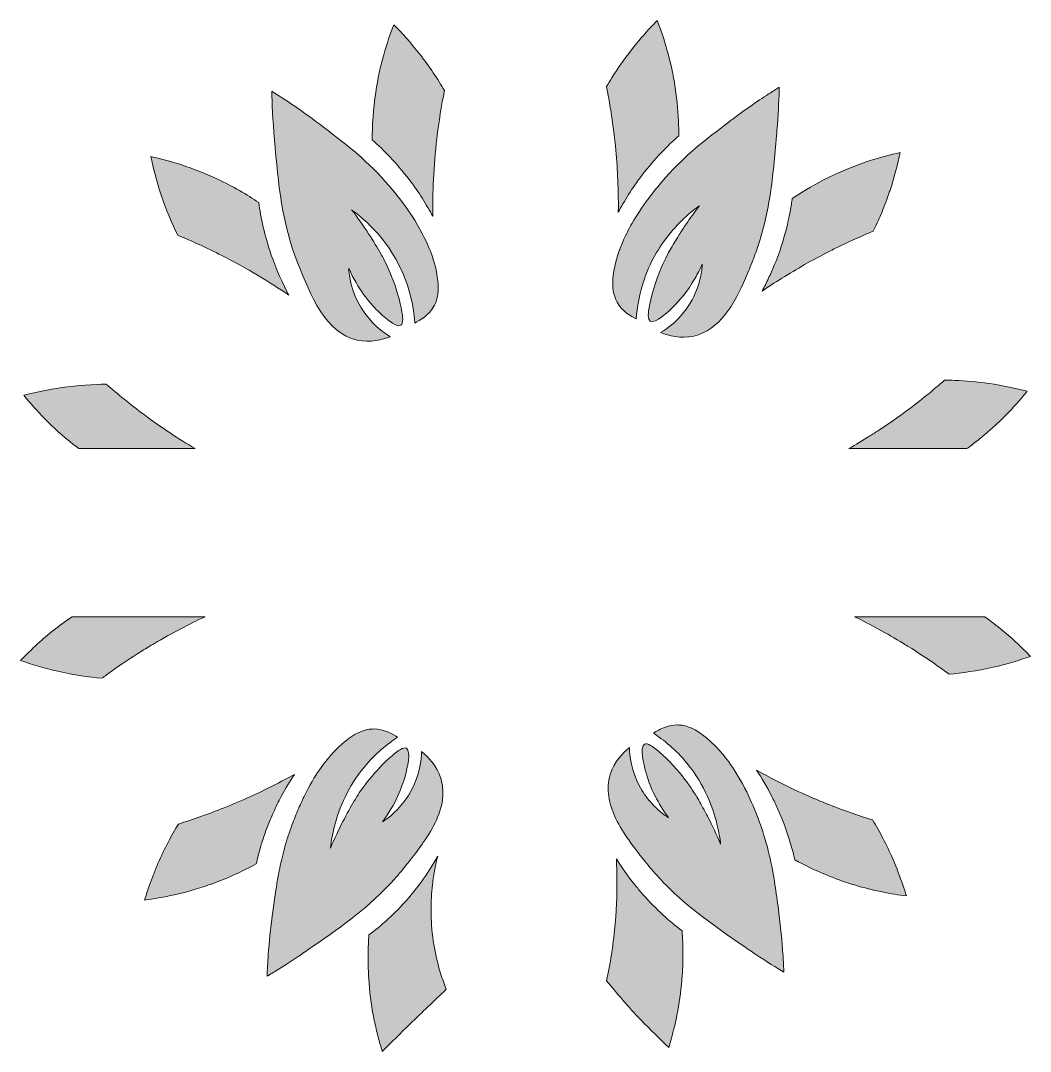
# Model space of a CAD drawing. Header units: inches. Extents: x 996 to 1180, y 290 to 497.
# Drawn here: x 995.5 to 1180, y 298.2 to 486.7 of the extents above; entities that cross this region are included whole.
import ezdxf

# ---------------------------------------------------------------- set-up
doc = ezdxf.new("R2010")
doc.units = ezdxf.units.IN
doc.header["$MEASUREMENT"] = 0
doc.layers.add('Layer 1', color=7, linetype='Continuous')

# ---------------------------------------------------------------- blocks, each defined once
blk = doc.blocks.new('block 3')
at = {"layer": 'Layer 1', "true_color": 0xfcbc38}
h = blk.add_hatch(color=40, dxfattribs=at)
h.dxf.hatch_style = 2
edge = h.paths.add_edge_path()
edge.add_spline(control_points=[(1046.23, 442.13), (1048.45, 436.52), (1051.21, 429.55), (1057.04, 428.25), (1059.44, 427.72), (1061.62, 428.3), (1063.07, 428.87), (1061.88, 429.58), (1059.5, 431.22), (1057.69, 434.24), (1055.9, 437.2), (1055.56, 440.01), (1055.48, 441.41), (1057.18, 437.54), (1059.27, 435.07), (1060.79, 433.57), (1061.61, 432.77), (1064.04, 430.39), (1064.98, 430.96), (1065.51, 431.29), (1065.39, 432.45), (1065.1, 433.91), (1064.06, 439.16), (1061.89, 443.05), (1061.35, 444), (1060.11, 446.18), (1058.37, 448.97), (1056.01, 452.08), (1058.42, 450.3), (1063.18, 446.26), (1065.79, 439.41), (1066.96, 436.35), (1067.39, 433.55), (1067.53, 431.37), (1068.55, 431.85), (1070.05, 432.76), (1071.02, 434.42), (1071.6, 435.42), (1072.66, 437.84), (1070.71, 443.64), (1070.05, 445.6), (1068.22, 450.16), (1062.88, 456.42), (1059, 460.97), (1055.39, 463.73), (1050.88, 467.18), (1047.09, 470.09), (1043.77, 472.27), (1041.41, 473.74), (1041.47, 471.59), (1041.59, 468.53), (1041.91, 464.87), (1042.62, 456.66), (1043.21, 449.76), (1046.23, 442.13)], knot_values=[0, 0, 0, 0, 1, 1, 1, 2, 2, 2, 3, 3, 3, 4, 4, 4, 5, 5, 5, 6, 6, 6, 7, 7, 7, 8, 8, 8, 9, 9, 9, 10, 10, 10, 11, 11, 11, 12, 12, 12, 13, 13, 13, 14, 14, 14, 15, 15, 15, 16, 16, 16, 17, 17, 17, 18, 18, 18, 18], degree=3, periodic=1)
h = blk.add_hatch(color=40, dxfattribs=at)
h.dxf.hatch_style = 2
edge = h.paths.add_edge_path()
edge.add_spline(control_points=[(1108.02, 432.12), (1108.15, 434.15), (1108.54, 436.75), (1109.55, 439.58), (1109.62, 439.77), (1109.68, 439.96), (1109.75, 440.15), (1111.06, 443.58), (1112.91, 446.3), (1114.72, 448.39), (1115.41, 449.17), (1116.08, 449.87), (1116.73, 450.48), (1117.8, 451.49), (1118.79, 452.27), (1119.54, 452.82), (1118.66, 451.66), (1117.86, 450.54), (1117.14, 449.47), (1116.66, 448.77), (1116.22, 448.09), (1115.81, 447.44), (1115.2, 446.46), (1114.66, 445.56), (1114.2, 444.75), (1113.93, 444.28), (1113.28, 443.11), (1112.56, 441.43), (1112.32, 440.87), (1112.07, 440.25), (1111.83, 439.58), (1111.31, 438.15), (1110.81, 436.48), (1110.45, 434.65), (1110.16, 433.19), (1110.04, 432.03), (1110.57, 431.71), (1111.51, 431.13), (1113.94, 433.51), (1114.76, 434.32), (1115.91, 435.45), (1117.39, 437.15), (1118.78, 439.58), (1119.22, 440.36), (1119.66, 441.21), (1120.07, 442.15), (1120.04, 441.54), (1119.94, 440.64), (1119.7, 439.58), (1119.4, 438.24), (1118.86, 436.64), (1117.86, 434.98), (1116.04, 431.96), (1113.67, 430.33), (1112.47, 429.61), (1113.93, 429.04), (1116.11, 428.46), (1118.51, 428.99), (1123.24, 430.05), (1125.94, 434.82), (1127.98, 439.58), (1128.46, 440.69), (1128.9, 441.81), (1129.32, 442.87), (1129.72, 443.89), (1130.08, 444.91), (1130.41, 445.91), (1131.38, 448.92), (1132.01, 451.86), (1132.48, 454.86), (1133.01, 458.3), (1133.31, 461.82), (1133.64, 465.61), (1133.7, 466.28), (1133.75, 466.93), (1133.8, 467.56), (1134, 470.36), (1134.09, 472.73), (1134.14, 474.49), (1133.55, 474.12), (1132.9, 473.7), (1132.19, 473.25), (1130.09, 471.88), (1127.51, 470.1), (1124.67, 467.93), (1124.5, 467.8), (1124.35, 467.68), (1124.18, 467.56), (1119.9, 464.28), (1116.4, 461.54), (1112.67, 457.17), (1111.99, 456.37), (1111.37, 455.6), (1110.8, 454.86), (1108.11, 451.37), (1106.58, 448.54), (1105.69, 446.55), (1105.29, 445.65), (1105.02, 444.92), (1104.84, 444.39), (1104.18, 442.42), (1103.87, 440.85), (1103.76, 439.58), (1103.56, 437.11), (1104.15, 435.82), (1104.53, 435.16), (1105.5, 433.5), (1107, 432.6), (1108.02, 432.12)], knot_values=[0, 0, 0, 0, 1, 1, 1, 2, 2, 2, 3, 3, 3, 4, 4, 4, 5, 5, 5, 6, 6, 6, 7, 7, 7, 8, 8, 8, 9, 9, 9, 10, 10, 10, 11, 11, 11, 12, 12, 12, 13, 13, 13, 14, 14, 14, 15, 15, 15, 16, 16, 16, 17, 17, 17, 18, 18, 18, 19, 19, 19, 20, 20, 20, 21, 21, 21, 22, 22, 22, 23, 23, 23, 24, 24, 24, 25, 25, 25, 26, 26, 26, 27, 27, 27, 28, 28, 28, 29, 29, 29, 30, 30, 30, 31, 31, 31, 32, 32, 32, 33, 33, 33, 34, 34, 34, 35, 35, 35, 36, 36, 36, 36], degree=3, periodic=1)
h = blk.add_hatch(color=40, dxfattribs=at)
h.dxf.hatch_style = 2
edge = h.paths.add_edge_path()
edge.add_spline(control_points=[(1068.77, 353.01), (1068.75, 351.61), (1068.5, 348.74), (1066.78, 345.67), (1066.61, 345.37), (1066.43, 345.08), (1066.25, 344.81), (1064.64, 342.32), (1062.71, 340.87), (1061.66, 340.19), (1062.87, 341.84), (1063.76, 343.4), (1064.41, 344.81), (1065.1, 346.3), (1065.54, 347.63), (1065.82, 348.69), (1066.11, 349.8), (1066.97, 353.09), (1066.01, 353.62), (1065.46, 353.92), (1064.51, 353.24), (1063.39, 352.27), (1060.1, 349.41), (1057.96, 346.36), (1056.98, 344.81), (1056.76, 344.45), (1056.59, 344.18), (1056.49, 344), (1055.21, 341.85), (1053.65, 338.95), (1052.13, 335.35), (1052.16, 335.61), (1052.19, 335.89), (1052.24, 336.19), (1052.37, 337.09), (1052.56, 338.18), (1052.88, 339.4), (1053.3, 341.03), (1053.92, 342.88), (1054.86, 344.81), (1055.71, 346.56), (1056.82, 348.37), (1058.27, 350.14), (1060.35, 352.67), (1062.57, 354.44), (1064.39, 355.64), (1063.46, 356.28), (1061.93, 357.13), (1060.01, 357.15), (1058.86, 357.16), (1056.22, 356.88), (1052.16, 352.3), (1051.17, 351.19), (1049.32, 348.89), (1047.32, 344.81), (1046.93, 344.01), (1046.53, 343.14), (1046.13, 342.2), (1045.93, 341.73), (1045.74, 341.25), (1045.54, 340.74), (1045.34, 340.23), (1045.14, 339.71), (1044.95, 339.16), (1044.44, 337.75), (1044.02, 336.4), (1043.66, 335.08), (1043.31, 333.77), (1043.02, 332.49), (1042.77, 331.21), (1042.6, 330.36), (1042.45, 329.51), (1042.31, 328.64), (1042.04, 326.97), (1041.8, 325.25), (1041.55, 323.41), (1041.18, 320.63), (1040.94, 318.12), (1040.78, 315.95), (1040.73, 315.19), (1040.68, 314.47), (1040.65, 313.8), (1040.61, 313.13), (1040.58, 312.51), (1040.56, 311.94), (1041.16, 312.3), (1041.83, 312.71), (1042.58, 313.18), (1043.82, 313.96), (1045.25, 314.89), (1046.82, 315.95), (1047.21, 316.21), (1047.61, 316.49), (1048.02, 316.77), (1053.6, 320.63), (1058.45, 323.99), (1062.86, 328.64), (1063.33, 329.14), (1063.79, 329.65), (1064.25, 330.17), (1064.71, 330.7), (1065.17, 331.24), (1065.62, 331.81), (1065.81, 332.05), (1066, 332.29), (1066.2, 332.53), (1066.97, 333.51), (1067.77, 334.53), (1068.53, 335.58), (1068.72, 335.84), (1068.91, 336.11), (1069.1, 336.38), (1070.02, 337.71), (1070.85, 339.1), (1071.49, 340.51), (1072.12, 341.92), (1072.55, 343.36), (1072.66, 344.81), (1072.74, 345.9), (1072.64, 346.99), (1072.3, 348.08), (1071.58, 350.42), (1069.99, 352.03), (1068.77, 353.01)], knot_values=[0, 0, 0, 0, 1, 1, 1, 2, 2, 2, 3, 3, 3, 4, 4, 4, 5, 5, 5, 6, 6, 6, 7, 7, 7, 8, 8, 8, 9, 9, 9, 10, 10, 10, 11, 11, 11, 12, 12, 12, 13, 13, 13, 14, 14, 14, 15, 15, 15, 16, 16, 16, 17, 17, 17, 18, 18, 18, 19, 19, 19, 20, 20, 20, 21, 21, 21, 22, 22, 22, 23, 23, 23, 24, 24, 24, 25, 25, 25, 26, 26, 26, 27, 27, 27, 28, 28, 28, 29, 29, 29, 30, 30, 30, 31, 31, 31, 32, 32, 32, 33, 33, 33, 34, 34, 34, 35, 35, 35, 36, 36, 36, 37, 37, 37, 38, 38, 38, 39, 39, 39, 40, 40, 40, 41, 41, 41, 41], degree=3, periodic=1)
h = blk.add_hatch(color=40, dxfattribs=at)
h.dxf.hatch_style = 2
edge = h.paths.add_edge_path()
edge.add_spline(control_points=[(1134.87, 315.06), (1134.86, 315.35), (1134.84, 315.65), (1134.82, 315.95), (1134.66, 318.28), (1134.41, 321.05), (1133.99, 324.15), (1133.78, 325.72), (1133.58, 327.2), (1133.36, 328.64), (1132.78, 332.38), (1132.06, 335.86), (1130.6, 339.91), (1129.94, 341.76), (1129.26, 343.38), (1128.59, 344.81), (1126.45, 349.35), (1124.44, 351.87), (1123.39, 353.05), (1120.96, 355.79), (1119.04, 356.98), (1117.64, 357.5), (1117.17, 357.67), (1116.76, 357.77), (1116.41, 357.83), (1116.06, 357.88), (1115.77, 357.89), (1115.54, 357.89), (1114.73, 357.88), (1114, 357.73), (1113.34, 357.5), (1112.44, 357.19), (1111.7, 356.75), (1111.16, 356.38), (1112.98, 355.18), (1115.2, 353.42), (1117.28, 350.88), (1118.94, 348.86), (1120.14, 346.78), (1121.03, 344.81), (1121.84, 343.02), (1122.38, 341.33), (1122.75, 339.83), (1123.12, 338.34), (1123.31, 337.06), (1123.42, 336.1), (1122.66, 337.89), (1121.89, 339.52), (1121.15, 340.96), (1120.96, 341.32), (1120.78, 341.67), (1120.6, 342.01), (1120.06, 343.03), (1119.54, 343.94), (1119.06, 344.74), (1119.05, 344.76), (1119.04, 344.79), (1119.02, 344.81), (1118.41, 345.84), (1116.13, 349.57), (1112.16, 353.01), (1111.03, 353.98), (1110.09, 354.66), (1109.54, 354.36), (1108.57, 353.83), (1109.44, 350.55), (1109.73, 349.44), (1110.05, 348.2), (1110.59, 346.61), (1111.5, 344.81), (1112.11, 343.6), (1112.89, 342.3), (1113.89, 340.93), (1113.42, 341.24), (1112.78, 341.7), (1112.06, 342.34), (1111.7, 342.66), (1111.33, 343.02), (1110.95, 343.43), (1110.57, 343.84), (1110.18, 344.3), (1109.81, 344.81), (1109.45, 345.3), (1109.1, 345.82), (1108.77, 346.41), (1107.05, 349.49), (1106.8, 352.36), (1106.78, 353.75), (1105.56, 352.77), (1103.97, 351.16), (1103.25, 348.82), (1102.83, 347.48), (1102.79, 346.14), (1102.98, 344.81), (1103.39, 342.07), (1104.87, 339.38), (1106.63, 336.86), (1107.69, 335.35), (1108.85, 333.9), (1109.93, 332.55), (1110.21, 332.2), (1110.5, 331.85), (1110.78, 331.51), (1111.64, 330.5), (1112.52, 329.55), (1113.41, 328.64), (1113.41, 328.64), (1113.41, 328.64), (1113.41, 328.64), (1117.63, 324.37), (1122.25, 321.17), (1127.53, 317.51), (1128.33, 316.96), (1129.1, 316.44), (1129.84, 315.95), (1131.87, 314.6), (1133.64, 313.5), (1134.99, 312.68), (1134.96, 313.39), (1134.92, 314.19), (1134.87, 315.06)], knot_values=[0, 0, 0, 0, 1, 1, 1, 2, 2, 2, 3, 3, 3, 4, 4, 4, 5, 5, 5, 6, 6, 6, 7, 7, 7, 8, 8, 8, 9, 9, 9, 10, 10, 10, 11, 11, 11, 12, 12, 12, 13, 13, 13, 14, 14, 14, 15, 15, 15, 16, 16, 16, 17, 17, 17, 18, 18, 18, 19, 19, 19, 20, 20, 20, 21, 21, 21, 22, 22, 22, 23, 23, 23, 24, 24, 24, 25, 25, 25, 26, 26, 26, 27, 27, 27, 28, 28, 28, 29, 29, 29, 30, 30, 30, 31, 31, 31, 32, 32, 32, 33, 33, 33, 34, 34, 34, 35, 35, 35, 36, 36, 36, 37, 37, 37, 38, 38, 38, 39, 39, 39, 40, 40, 40, 40], degree=3, periodic=1)
at = {"layer": 'Layer 1', "lineweight": 0}
for points, knots in [([(1046.23, 442.13), (1048.45, 436.52), (1051.21, 429.55), (1057.04, 428.25), (1059.44, 427.72), (1061.62, 428.3), (1063.07, 428.87), (1061.88, 429.58), (1059.5, 431.22), (1057.69, 434.24), (1055.9, 437.2), (1055.56, 440.01), (1055.48, 441.41), (1057.18, 437.54), (1059.27, 435.07), (1060.79, 433.57), (1061.61, 432.77), (1064.04, 430.39), (1064.98, 430.96), (1065.51, 431.29), (1065.39, 432.45), (1065.1, 433.91), (1064.06, 439.16), (1061.89, 443.05), (1061.35, 444), (1060.11, 446.18), (1058.37, 448.97), (1056.01, 452.08), (1058.42, 450.3), (1063.18, 446.26), (1065.79, 439.41), (1066.96, 436.35), (1067.39, 433.55), (1067.53, 431.37), (1068.55, 431.85), (1070.05, 432.76), (1071.02, 434.42), (1071.6, 435.42), (1072.66, 437.84), (1070.71, 443.64), (1070.05, 445.6), (1068.22, 450.16), (1062.88, 456.42), (1059, 460.97), (1055.39, 463.73), (1050.88, 467.18), (1047.09, 470.09), (1043.77, 472.27), (1041.41, 473.74), (1041.47, 471.59), (1041.59, 468.53), (1041.91, 464.87), (1042.62, 456.66), (1043.21, 449.76), (1046.23, 442.13)], [0, 0, 0, 0, 1, 1, 1, 2, 2, 2, 3, 3, 3, 4, 4, 4, 5, 5, 5, 6, 6, 6, 7, 7, 7, 8, 8, 8, 9, 9, 9, 10, 10, 10, 11, 11, 11, 12, 12, 12, 13, 13, 13, 14, 14, 14, 15, 15, 15, 16, 16, 16, 17, 17, 17, 18, 18, 18, 18]), ([(1108.02, 432.12), (1108.15, 434.15), (1108.54, 436.75), (1109.55, 439.58), (1109.62, 439.77), (1109.68, 439.96), (1109.75, 440.15), (1111.06, 443.58), (1112.91, 446.3), (1114.72, 448.39), (1115.41, 449.17), (1116.08, 449.87), (1116.73, 450.48), (1117.8, 451.49), (1118.79, 452.27), (1119.54, 452.82), (1118.66, 451.66), (1117.86, 450.54), (1117.14, 449.47), (1116.66, 448.77), (1116.22, 448.09), (1115.81, 447.44), (1115.2, 446.46), (1114.66, 445.56), (1114.2, 444.75), (1113.93, 444.28), (1113.28, 443.11), (1112.56, 441.43), (1112.32, 440.87), (1112.07, 440.25), (1111.83, 439.58), (1111.31, 438.15), (1110.81, 436.48), (1110.45, 434.65), (1110.16, 433.19), (1110.04, 432.03), (1110.57, 431.71), (1111.51, 431.13), (1113.94, 433.51), (1114.76, 434.32), (1115.91, 435.45), (1117.39, 437.15), (1118.78, 439.58), (1119.22, 440.36), (1119.66, 441.21), (1120.07, 442.15), (1120.04, 441.54), (1119.94, 440.64), (1119.7, 439.58), (1119.4, 438.24), (1118.86, 436.64), (1117.86, 434.98), (1116.04, 431.96), (1113.67, 430.33), (1112.47, 429.61), (1113.93, 429.04), (1116.11, 428.46), (1118.51, 428.99), (1123.24, 430.05), (1125.94, 434.82), (1127.98, 439.58), (1128.46, 440.69), (1128.9, 441.81), (1129.32, 442.87), (1129.72, 443.89), (1130.08, 444.91), (1130.41, 445.91), (1131.38, 448.92), (1132.01, 451.86), (1132.48, 454.86), (1133.01, 458.3), (1133.31, 461.82), (1133.64, 465.61), (1133.7, 466.28), (1133.75, 466.93), (1133.8, 467.56), (1134, 470.36), (1134.09, 472.73), (1134.14, 474.49), (1133.55, 474.12), (1132.9, 473.7), (1132.19, 473.25), (1130.09, 471.88), (1127.51, 470.1), (1124.67, 467.93), (1124.5, 467.8), (1124.35, 467.68), (1124.18, 467.56), (1119.9, 464.28), (1116.4, 461.54), (1112.67, 457.17), (1111.99, 456.37), (1111.37, 455.6), (1110.8, 454.86), (1108.11, 451.37), (1106.58, 448.54), (1105.69, 446.55), (1105.29, 445.65), (1105.02, 444.92), (1104.84, 444.39), (1104.18, 442.42), (1103.87, 440.85), (1103.76, 439.58), (1103.56, 437.11), (1104.15, 435.82), (1104.53, 435.16), (1105.5, 433.5), (1107, 432.6), (1108.02, 432.12)], [0, 0, 0, 0, 1, 1, 1, 2, 2, 2, 3, 3, 3, 4, 4, 4, 5, 5, 5, 6, 6, 6, 7, 7, 7, 8, 8, 8, 9, 9, 9, 10, 10, 10, 11, 11, 11, 12, 12, 12, 13, 13, 13, 14, 14, 14, 15, 15, 15, 16, 16, 16, 17, 17, 17, 18, 18, 18, 19, 19, 19, 20, 20, 20, 21, 21, 21, 22, 22, 22, 23, 23, 23, 24, 24, 24, 25, 25, 25, 26, 26, 26, 27, 27, 27, 28, 28, 28, 29, 29, 29, 30, 30, 30, 31, 31, 31, 32, 32, 32, 33, 33, 33, 34, 34, 34, 35, 35, 35, 36, 36, 36, 36]), ([(1068.77, 353.01), (1068.75, 351.61), (1068.5, 348.74), (1066.78, 345.67), (1066.61, 345.37), (1066.43, 345.08), (1066.25, 344.81), (1064.64, 342.32), (1062.71, 340.87), (1061.66, 340.19), (1062.87, 341.84), (1063.76, 343.4), (1064.41, 344.81), (1065.1, 346.3), (1065.54, 347.63), (1065.82, 348.69), (1066.11, 349.8), (1066.97, 353.09), (1066.01, 353.62), (1065.46, 353.92), (1064.51, 353.24), (1063.39, 352.27), (1060.1, 349.41), (1057.96, 346.36), (1056.98, 344.81), (1056.76, 344.45), (1056.59, 344.18), (1056.49, 344), (1055.21, 341.85), (1053.65, 338.95), (1052.13, 335.35), (1052.16, 335.61), (1052.19, 335.89), (1052.24, 336.19), (1052.37, 337.09), (1052.56, 338.18), (1052.88, 339.4), (1053.3, 341.03), (1053.92, 342.88), (1054.86, 344.81), (1055.71, 346.56), (1056.82, 348.37), (1058.27, 350.14), (1060.35, 352.67), (1062.57, 354.44), (1064.39, 355.64), (1063.46, 356.28), (1061.93, 357.13), (1060.01, 357.15), (1058.86, 357.16), (1056.22, 356.88), (1052.16, 352.3), (1051.17, 351.19), (1049.32, 348.89), (1047.32, 344.81), (1046.93, 344.01), (1046.53, 343.14), (1046.13, 342.2), (1045.93, 341.73), (1045.74, 341.25), (1045.54, 340.74), (1045.34, 340.23), (1045.14, 339.71), (1044.95, 339.16), (1044.44, 337.75), (1044.02, 336.4), (1043.66, 335.08), (1043.31, 333.77), (1043.02, 332.49), (1042.77, 331.21), (1042.6, 330.36), (1042.45, 329.51), (1042.31, 328.64), (1042.04, 326.97), (1041.8, 325.25), (1041.55, 323.41), (1041.18, 320.63), (1040.94, 318.12), (1040.78, 315.95), (1040.73, 315.19), (1040.68, 314.47), (1040.65, 313.8), (1040.61, 313.13), (1040.58, 312.51), (1040.56, 311.94), (1041.16, 312.3), (1041.83, 312.71), (1042.58, 313.18), (1043.82, 313.96), (1045.25, 314.89), (1046.82, 315.95), (1047.21, 316.21), (1047.61, 316.49), (1048.02, 316.77), (1053.6, 320.63), (1058.45, 323.99), (1062.86, 328.64), (1063.33, 329.14), (1063.79, 329.65), (1064.25, 330.17), (1064.71, 330.7), (1065.17, 331.24), (1065.62, 331.81), (1065.81, 332.05), (1066, 332.29), (1066.2, 332.53), (1066.97, 333.51), (1067.77, 334.53), (1068.53, 335.58), (1068.72, 335.84), (1068.91, 336.11), (1069.1, 336.38), (1070.02, 337.71), (1070.85, 339.1), (1071.49, 340.51), (1072.12, 341.92), (1072.55, 343.36), (1072.66, 344.81), (1072.74, 345.9), (1072.64, 346.99), (1072.3, 348.08), (1071.58, 350.42), (1069.99, 352.03), (1068.77, 353.01)], [0, 0, 0, 0, 1, 1, 1, 2, 2, 2, 3, 3, 3, 4, 4, 4, 5, 5, 5, 6, 6, 6, 7, 7, 7, 8, 8, 8, 9, 9, 9, 10, 10, 10, 11, 11, 11, 12, 12, 12, 13, 13, 13, 14, 14, 14, 15, 15, 15, 16, 16, 16, 17, 17, 17, 18, 18, 18, 19, 19, 19, 20, 20, 20, 21, 21, 21, 22, 22, 22, 23, 23, 23, 24, 24, 24, 25, 25, 25, 26, 26, 26, 27, 27, 27, 28, 28, 28, 29, 29, 29, 30, 30, 30, 31, 31, 31, 32, 32, 32, 33, 33, 33, 34, 34, 34, 35, 35, 35, 36, 36, 36, 37, 37, 37, 38, 38, 38, 39, 39, 39, 40, 40, 40, 41, 41, 41, 41]), ([(1134.87, 315.06), (1134.86, 315.35), (1134.84, 315.65), (1134.82, 315.95), (1134.66, 318.28), (1134.41, 321.05), (1133.99, 324.15), (1133.78, 325.72), (1133.58, 327.2), (1133.36, 328.64), (1132.78, 332.38), (1132.06, 335.86), (1130.6, 339.91), (1129.94, 341.76), (1129.26, 343.38), (1128.59, 344.81), (1126.45, 349.35), (1124.44, 351.87), (1123.39, 353.05), (1120.96, 355.79), (1119.04, 356.98), (1117.64, 357.5), (1117.17, 357.67), (1116.76, 357.77), (1116.41, 357.83), (1116.06, 357.88), (1115.77, 357.89), (1115.54, 357.89), (1114.73, 357.88), (1114, 357.73), (1113.34, 357.5), (1112.44, 357.19), (1111.7, 356.75), (1111.16, 356.38), (1112.98, 355.18), (1115.2, 353.42), (1117.28, 350.88), (1118.94, 348.86), (1120.14, 346.78), (1121.03, 344.81), (1121.84, 343.02), (1122.38, 341.33), (1122.75, 339.83), (1123.12, 338.34), (1123.31, 337.06), (1123.42, 336.1), (1122.66, 337.89), (1121.89, 339.52), (1121.15, 340.96), (1120.96, 341.32), (1120.78, 341.67), (1120.6, 342.01), (1120.06, 343.03), (1119.54, 343.94), (1119.06, 344.74), (1119.05, 344.76), (1119.04, 344.79), (1119.02, 344.81), (1118.41, 345.84), (1116.13, 349.57), (1112.16, 353.01), (1111.03, 353.98), (1110.09, 354.66), (1109.54, 354.36), (1108.57, 353.83), (1109.44, 350.55), (1109.73, 349.44), (1110.05, 348.2), (1110.59, 346.61), (1111.5, 344.81), (1112.11, 343.6), (1112.89, 342.3), (1113.89, 340.93), (1113.42, 341.24), (1112.78, 341.7), (1112.06, 342.34), (1111.7, 342.66), (1111.33, 343.02), (1110.95, 343.43), (1110.57, 343.84), (1110.18, 344.3), (1109.81, 344.81), (1109.45, 345.3), (1109.1, 345.82), (1108.77, 346.41), (1107.05, 349.49), (1106.8, 352.36), (1106.78, 353.75), (1105.56, 352.77), (1103.97, 351.16), (1103.25, 348.82), (1102.83, 347.48), (1102.79, 346.14), (1102.98, 344.81), (1103.39, 342.07), (1104.87, 339.38), (1106.63, 336.86), (1107.69, 335.35), (1108.85, 333.9), (1109.93, 332.55), (1110.21, 332.2), (1110.5, 331.85), (1110.78, 331.51), (1111.64, 330.5), (1112.52, 329.55), (1113.41, 328.64), (1113.41, 328.64), (1113.41, 328.64), (1113.41, 328.64), (1117.63, 324.37), (1122.25, 321.17), (1127.53, 317.51), (1128.33, 316.96), (1129.1, 316.44), (1129.84, 315.95), (1131.87, 314.6), (1133.64, 313.5), (1134.99, 312.68), (1134.96, 313.39), (1134.92, 314.19), (1134.87, 315.06)], [0, 0, 0, 0, 1, 1, 1, 2, 2, 2, 3, 3, 3, 4, 4, 4, 5, 5, 5, 6, 6, 6, 7, 7, 7, 8, 8, 8, 9, 9, 9, 10, 10, 10, 11, 11, 11, 12, 12, 12, 13, 13, 13, 14, 14, 14, 15, 15, 15, 16, 16, 16, 17, 17, 17, 18, 18, 18, 19, 19, 19, 20, 20, 20, 21, 21, 21, 22, 22, 22, 23, 23, 23, 24, 24, 24, 25, 25, 25, 26, 26, 26, 27, 27, 27, 28, 28, 28, 29, 29, 29, 30, 30, 30, 31, 31, 31, 32, 32, 32, 33, 33, 33, 34, 34, 34, 35, 35, 35, 36, 36, 36, 37, 37, 37, 38, 38, 38, 39, 39, 39, 40, 40, 40, 40])]:
    blk.add_open_spline(points, degree=3, knots=knots, dxfattribs=at)
blk = doc.blocks.new('block 4')
at = {"layer": 'Layer 1', "true_color": 0x965f44}
h = blk.add_hatch(color=25, dxfattribs=at)
h.dxf.hatch_style = 2
edge = h.paths.add_edge_path()
edge.add_spline(control_points=[(1103.75, 467.56), (1103.83, 466.99), (1103.9, 466.42), (1103.97, 465.85), (1104.43, 461.95), (1104.66, 458.27), (1104.72, 454.86), (1104.73, 454.31), (1104.74, 453.76), (1104.74, 453.23), (1104.74, 452.69), (1104.74, 452.16), (1104.73, 451.63), (1104.73, 451.63), (1104.73, 451.63), (1104.73, 451.63), (1105.28, 452.65), (1105.9, 453.73), (1106.61, 454.86), (1107.33, 455.99), (1108.14, 457.16), (1109.05, 458.36), (1111.35, 461.39), (1113.71, 463.77), (1115.77, 465.59), (1115.77, 466.22), (1115.77, 466.88), (1115.75, 467.56), (1115.68, 469.63), (1115.5, 471.91), (1115.14, 474.35), (1114.95, 475.57), (1114.73, 476.75), (1114.49, 477.88), (1114, 480.14), (1113.41, 482.2), (1112.79, 484.05), (1112.48, 484.97), (1112.16, 485.84), (1111.84, 486.65), (1111.46, 486.27), (1111.08, 485.88), (1110.7, 485.47), (1109.54, 484.24), (1108.34, 482.86), (1107.14, 481.32), (1105.75, 479.55), (1104.56, 477.82), (1103.54, 476.19), (1103.2, 475.65), (1102.88, 475.12), (1102.57, 474.6), (1102.8, 473.49), (1103.01, 472.35), (1103.2, 471.17), (1103.4, 470), (1103.58, 468.79), (1103.75, 467.56)], knot_values=[0, 0, 0, 0, 1, 1, 1, 2, 2, 2, 3, 3, 3, 4, 4, 4, 5, 5, 5, 6, 6, 6, 7, 7, 7, 8, 8, 8, 9, 9, 9, 10, 10, 10, 11, 11, 11, 12, 12, 12, 13, 13, 13, 14, 14, 14, 15, 15, 15, 16, 16, 16, 17, 17, 17, 18, 18, 18, 19, 19, 19, 19], degree=3, periodic=1)
h = blk.add_hatch(color=25, dxfattribs=at)
h.dxf.hatch_style = 2
edge = h.paths.add_edge_path()
edge.add_spline(control_points=[(1066.5, 457.62), (1068.32, 455.23), (1069.73, 452.93), (1070.82, 450.89), (1070.77, 455.17), (1070.97, 459.94), (1071.58, 465.1), (1071.95, 468.21), (1072.43, 471.14), (1072.97, 473.86), (1071.76, 475.93), (1070.26, 478.21), (1068.41, 480.58), (1066.81, 482.63), (1065.21, 484.4), (1063.71, 485.91), (1062.44, 482.65), (1061.15, 478.51), (1060.41, 473.6), (1059.93, 470.37), (1059.77, 467.42), (1059.78, 464.85), (1061.84, 463.03), (1064.2, 460.64), (1066.5, 457.62)], knot_values=[0, 0, 0, 0, 1, 1, 1, 2, 2, 2, 3, 3, 3, 4, 4, 4, 5, 5, 5, 6, 6, 6, 7, 7, 7, 8, 8, 8, 8], degree=3, periodic=1)
h = blk.add_hatch(color=25, dxfattribs=at)
h.dxf.hatch_style = 2
edge = h.paths.add_edge_path()
edge.add_spline(control_points=[(1024.23, 447.4), (1026.79, 446.35), (1029.49, 445.13), (1032.29, 443.71), (1036.92, 441.36), (1041, 438.88), (1044.54, 436.47), (1043.45, 438.51), (1042.31, 440.95), (1041.33, 443.79), (1040.09, 447.39), (1039.41, 450.67), (1039.04, 453.39), (1036.9, 454.83), (1034.36, 456.33), (1031.4, 457.72), (1026.9, 459.82), (1022.74, 461.05), (1019.32, 461.79), (1019.75, 459.7), (1020.34, 457.39), (1021.16, 454.93), (1022.1, 452.07), (1023.17, 449.56), (1024.23, 447.4)], knot_values=[0, 0, 0, 0, 1, 1, 1, 2, 2, 2, 3, 3, 3, 4, 4, 4, 5, 5, 5, 6, 6, 6, 7, 7, 7, 8, 8, 8, 8], degree=3, periodic=1)
h = blk.add_hatch(color=25, dxfattribs=at)
h.dxf.hatch_style = 2
edge = h.paths.add_edge_path()
edge.add_spline(control_points=[(1143.26, 444.45), (1143.96, 444.81), (1144.65, 445.15), (1145.34, 445.48), (1147.4, 446.47), (1149.4, 447.35), (1151.32, 448.14), (1151.56, 448.63), (1151.8, 449.14), (1152.04, 449.66), (1152.51, 450.71), (1152.98, 451.83), (1153.44, 453.02), (1153.66, 453.62), (1153.89, 454.23), (1154.11, 454.86), (1154.2, 455.13), (1154.3, 455.39), (1154.39, 455.67), (1155.21, 458.13), (1155.8, 460.44), (1156.23, 462.53), (1152.81, 461.79), (1148.65, 460.56), (1144.15, 458.46), (1141.69, 457.31), (1139.52, 456.07), (1137.63, 454.86), (1137.25, 454.62), (1136.87, 454.38), (1136.51, 454.14), (1136.47, 453.8), (1136.42, 453.45), (1136.36, 453.09), (1136.25, 452.37), (1136.11, 451.63), (1135.95, 450.85), (1135.55, 448.91), (1135, 446.78), (1134.22, 444.53), (1133.75, 443.17), (1133.24, 441.9), (1132.72, 440.73), (1132.54, 440.34), (1132.37, 439.95), (1132.19, 439.58), (1131.8, 438.75), (1131.4, 437.95), (1131.01, 437.22), (1132.16, 438), (1133.37, 438.79), (1134.64, 439.58), (1137.27, 441.22), (1140.14, 442.87), (1143.26, 444.45)], knot_values=[0, 0, 0, 0, 1, 1, 1, 2, 2, 2, 3, 3, 3, 4, 4, 4, 5, 5, 5, 6, 6, 6, 7, 7, 7, 8, 8, 8, 9, 9, 9, 10, 10, 10, 11, 11, 11, 12, 12, 12, 13, 13, 13, 14, 14, 14, 15, 15, 15, 16, 16, 16, 17, 17, 17, 18, 18, 18, 18], degree=3, periodic=1)
h = blk.add_hatch(color=25, dxfattribs=at)
h.dxf.hatch_style = 2
edge = h.paths.add_edge_path()
edge.add_spline(control_points=[(1150.71, 410.72), (1149.39, 409.89), (1148.11, 409.13), (1146.85, 408.4), (1146.85, 408.4), (1168.4, 408.4), (1168.4, 408.4), (1169.06, 408.87), (1169.72, 409.37), (1170.4, 409.91), (1170.74, 410.18), (1171.06, 410.45), (1171.39, 410.72), (1171.82, 411.08), (1172.23, 411.43), (1172.63, 411.78), (1173.83, 412.84), (1174.93, 413.9), (1175.94, 414.93), (1176.27, 415.28), (1176.59, 415.62), (1176.9, 415.96), (1177.53, 416.64), (1178.11, 417.3), (1178.65, 417.94), (1178.92, 418.27), (1179.18, 418.58), (1179.43, 418.89), (1177.37, 419.44), (1175.04, 419.94), (1172.47, 420.31), (1170.24, 420.63), (1168.15, 420.81), (1166.23, 420.88), (1165.59, 420.91), (1164.96, 420.92), (1164.36, 420.93), (1162.28, 419.1), (1159.98, 417.23), (1157.47, 415.36), (1155.74, 414.08), (1154.03, 412.89), (1152.36, 411.79), (1151.81, 411.43), (1151.25, 411.07), (1150.71, 410.72)], knot_values=[0, 0, 0, 0, 1, 1, 1, 2, 2, 2, 3, 3, 3, 4, 4, 4, 5, 5, 5, 6, 6, 6, 7, 7, 7, 8, 8, 8, 9, 9, 9, 10, 10, 10, 11, 11, 11, 12, 12, 12, 13, 13, 13, 14, 14, 14, 15, 15, 15, 15], degree=3, periodic=1)
h = blk.add_hatch(color=25, dxfattribs=at)
h.dxf.hatch_style = 2
edge = h.paths.add_edge_path()
edge.add_spline(control_points=[(1005.15, 409.16), (1005.49, 408.89), (1005.83, 408.65), (1006.16, 408.4), (1006.16, 408.4), (1027.42, 408.4), (1027.42, 408.4), (1024.44, 410.17), (1021.3, 412.23), (1018.08, 414.62), (1015.57, 416.49), (1013.27, 418.36), (1011.18, 420.19), (1008.78, 420.17), (1006.05, 420), (1003.08, 419.57), (1000.51, 419.2), (998.18, 418.7), (996.12, 418.15), (998.31, 415.42), (1001.27, 412.25), (1005.15, 409.16)], knot_values=[0, 0, 0, 0, 1, 1, 1, 2, 2, 2, 3, 3, 3, 4, 4, 4, 5, 5, 5, 6, 6, 6, 7, 7, 7, 7], degree=3, periodic=1)
h = blk.add_hatch(color=25, dxfattribs=at)
h.dxf.hatch_style = 2
edge = h.paths.add_edge_path()
edge.add_spline(control_points=[(1029.22, 377.67), (1029.22, 377.67), (1004.92, 377.67), (1004.92, 377.67), (1002.54, 376.05), (1000.47, 374.39), (998.7, 372.78), (997.52, 371.71), (996.46, 370.67), (995.53, 369.68), (997.54, 368.97), (999.82, 368.28), (1002.35, 367.7), (1005.28, 367.03), (1007.98, 366.65), (1010.38, 366.43), (1010.93, 366.84), (1011.5, 367.26), (1012.09, 367.67), (1013.84, 368.92), (1015.71, 370.17), (1017.71, 371.42), (1018.46, 371.89), (1019.21, 372.34), (1019.96, 372.78), (1023.18, 374.68), (1026.28, 376.29), (1029.22, 377.67)], knot_values=[0, 0, 0, 0, 1, 1, 1, 2, 2, 2, 3, 3, 3, 4, 4, 4, 5, 5, 5, 6, 6, 6, 7, 7, 7, 8, 8, 8, 9, 9, 9, 9], degree=3, periodic=1)
h = blk.add_hatch(color=25, dxfattribs=at)
h.dxf.hatch_style = 2
edge = h.paths.add_edge_path()
edge.add_spline(control_points=[(1177.65, 372.78), (1175.96, 374.37), (1173.97, 376.04), (1171.68, 377.67), (1171.68, 377.67), (1147.9, 377.67), (1147.9, 377.67), (1150.74, 376.28), (1153.74, 374.66), (1156.83, 372.78), (1157.17, 372.57), (1157.5, 372.37), (1157.84, 372.16), (1160.5, 370.5), (1162.94, 368.82), (1165.17, 367.17), (1167.57, 367.39), (1170.27, 367.78), (1173.2, 368.44), (1175.73, 369.02), (1178.01, 369.71), (1180.02, 370.43), (1179.31, 371.18), (1178.51, 371.97), (1177.65, 372.78)], knot_values=[0, 0, 0, 0, 1, 1, 1, 2, 2, 2, 3, 3, 3, 4, 4, 4, 5, 5, 5, 6, 6, 6, 7, 7, 7, 8, 8, 8, 8], degree=3, periodic=1)
h = blk.add_hatch(color=25, dxfattribs=at)
h.dxf.hatch_style = 2
edge = h.paths.add_edge_path()
edge.add_spline(control_points=[(1032.71, 342.74), (1031.25, 342.16), (1029.82, 341.62), (1028.43, 341.13), (1027.04, 340.64), (1025.67, 340.19), (1024.35, 339.78), (1023.11, 337.72), (1021.82, 335.31), (1020.62, 332.55), (1020.33, 331.88), (1020.06, 331.21), (1019.8, 330.56), (1019.55, 329.91), (1019.31, 329.27), (1019.09, 328.64), (1018.76, 327.69), (1018.45, 326.76), (1018.19, 325.88), (1021.49, 326.3), (1025.52, 327.1), (1029.93, 328.64), (1029.93, 328.64), (1029.93, 328.64), (1029.93, 328.64), (1030.14, 328.72), (1030.36, 328.79), (1030.57, 328.87), (1032.88, 329.7), (1034.95, 330.63), (1036.8, 331.56), (1037.41, 331.87), (1038, 332.18), (1038.57, 332.49), (1038.8, 333.5), (1039.08, 334.58), (1039.42, 335.72), (1039.65, 336.48), (1039.9, 337.27), (1040.19, 338.08), (1040.33, 338.48), (1040.48, 338.89), (1040.64, 339.31), (1040.96, 340.14), (1041.32, 340.99), (1041.71, 341.86), (1041.94, 342.38), (1042.18, 342.89), (1042.43, 343.38), (1042.67, 343.87), (1042.92, 344.34), (1043.16, 344.81), (1043.96, 346.31), (1044.77, 347.67), (1045.55, 348.86), (1043.11, 347.5), (1040.44, 346.13), (1037.54, 344.81), (1035.99, 344.1), (1034.38, 343.41), (1032.71, 342.74)], knot_values=[0, 0, 0, 0, 1, 1, 1, 2, 2, 2, 3, 3, 3, 4, 4, 4, 5, 5, 5, 6, 6, 6, 7, 7, 7, 8, 8, 8, 9, 9, 9, 10, 10, 10, 11, 11, 11, 12, 12, 12, 13, 13, 13, 14, 14, 14, 15, 15, 15, 16, 16, 16, 17, 17, 17, 18, 18, 18, 19, 19, 19, 20, 20, 20, 20], degree=3, periodic=1)
h = blk.add_hatch(color=25, dxfattribs=at)
h.dxf.hatch_style = 2
edge = h.paths.add_edge_path()
edge.add_spline(control_points=[(1154.93, 333.3), (1153.73, 336.05), (1152.44, 338.46), (1151.2, 340.52), (1148.55, 341.34), (1145.75, 342.32), (1142.84, 343.48), (1141.76, 343.91), (1140.71, 344.36), (1139.67, 344.81), (1136.12, 346.36), (1132.89, 347.99), (1130, 349.6), (1130.91, 348.22), (1131.86, 346.61), (1132.78, 344.81), (1133.14, 344.1), (1133.5, 343.37), (1133.84, 342.6), (1135.01, 340), (1135.85, 337.54), (1136.45, 335.34), (1136.65, 334.61), (1136.83, 333.91), (1136.98, 333.24), (1138.67, 332.31), (1140.6, 331.36), (1142.75, 330.47), (1143.46, 330.18), (1144.21, 329.89), (1144.97, 329.61), (1145.97, 329.25), (1146.94, 328.93), (1147.89, 328.64), (1147.89, 328.64), (1147.89, 328.64), (1147.89, 328.64), (1151.41, 327.58), (1154.63, 326.97), (1157.36, 326.62), (1157.17, 327.28), (1156.95, 327.95), (1156.71, 328.64), (1156.21, 330.12), (1155.63, 331.67), (1154.93, 333.3)], knot_values=[0, 0, 0, 0, 1, 1, 1, 2, 2, 2, 3, 3, 3, 4, 4, 4, 5, 5, 5, 6, 6, 6, 7, 7, 7, 8, 8, 8, 9, 9, 9, 10, 10, 10, 11, 11, 11, 12, 12, 12, 13, 13, 13, 14, 14, 14, 15, 15, 15, 15], degree=3, periodic=1)
h = blk.add_hatch(color=25, dxfattribs=at)
h.dxf.hatch_style = 2
edge = h.paths.add_edge_path()
edge.add_spline(control_points=[(1071.37, 315.95), (1071.2, 316.74), (1071.05, 317.56), (1070.92, 318.41), (1070.36, 322.25), (1070.44, 325.72), (1070.77, 328.64), (1070.89, 329.67), (1071.04, 330.62), (1071.21, 331.5), (1071.37, 332.39), (1071.56, 333.19), (1071.74, 333.92), (1071.52, 333.52), (1071.28, 333.11), (1071.03, 332.69), (1070.28, 331.43), (1069.38, 330.06), (1068.32, 328.64), (1067.72, 327.85), (1067.09, 327.05), (1066.39, 326.24), (1063.85, 323.3), (1061.3, 321.1), (1059.17, 319.5), (1059.09, 318.39), (1059.04, 317.2), (1059.02, 315.95), (1059, 314.31), (1059.04, 312.57), (1059.18, 310.72), (1059.38, 308.25), (1059.73, 305.96), (1060.15, 303.86), (1060.26, 303.34), (1060.37, 302.83), (1060.49, 302.33), (1060.72, 301.34), (1060.96, 300.39), (1061.22, 299.5), (1061.35, 299.06), (1061.48, 298.63), (1061.61, 298.21), (1063.27, 299.87), (1064.96, 301.53), (1066.67, 303.2), (1068.89, 305.36), (1071.1, 307.48), (1073.3, 309.56), (1072.95, 310.45), (1072.59, 311.44), (1072.26, 312.5), (1071.93, 313.57), (1071.63, 314.72), (1071.37, 315.95)], knot_values=[0, 0, 0, 0, 1, 1, 1, 2, 2, 2, 3, 3, 3, 4, 4, 4, 5, 5, 5, 6, 6, 6, 7, 7, 7, 8, 8, 8, 9, 9, 9, 10, 10, 10, 11, 11, 11, 12, 12, 12, 13, 13, 13, 14, 14, 14, 15, 15, 15, 16, 16, 16, 17, 17, 17, 18, 18, 18, 18], degree=3, periodic=1)
h = blk.add_hatch(color=25, dxfattribs=at)
h.dxf.hatch_style = 2
edge = h.paths.add_edge_path()
edge.add_spline(control_points=[(1109.16, 326.98), (1108.67, 327.54), (1108.21, 328.1), (1107.77, 328.64), (1106.43, 330.31), (1105.31, 331.91), (1104.38, 333.39), (1104.46, 331.88), (1104.49, 330.3), (1104.48, 328.64), (1104.47, 325.67), (1104.3, 322.47), (1103.9, 319.07), (1103.78, 318), (1103.63, 316.97), (1103.48, 315.95), (1103.22, 314.27), (1102.92, 312.65), (1102.6, 311.13), (1104.45, 308.81), (1106.54, 306.4), (1108.88, 303.94), (1110.6, 302.14), (1112.29, 300.48), (1113.94, 298.95), (1114.11, 299.49), (1114.27, 300.05), (1114.43, 300.62), (1114.62, 301.29), (1114.8, 301.99), (1114.97, 302.72), (1115.14, 303.42), (1115.3, 304.15), (1115.45, 304.91), (1115.84, 306.87), (1116.16, 309), (1116.35, 311.29), (1116.35, 311.35), (1116.36, 311.4), (1116.36, 311.46), (1116.43, 312.25), (1116.47, 313.02), (1116.5, 313.76), (1116.53, 314.51), (1116.54, 315.24), (1116.54, 315.95), (1116.54, 317.48), (1116.48, 318.91), (1116.38, 320.24), (1114.19, 321.91), (1111.67, 324.12), (1109.16, 326.98)], knot_values=[0, 0, 0, 0, 1, 1, 1, 2, 2, 2, 3, 3, 3, 4, 4, 4, 5, 5, 5, 6, 6, 6, 7, 7, 7, 8, 8, 8, 9, 9, 9, 10, 10, 10, 11, 11, 11, 12, 12, 12, 13, 13, 13, 14, 14, 14, 15, 15, 15, 16, 16, 16, 17, 17, 17, 17], degree=3, periodic=1)
at = {"layer": 'Layer 1', "lineweight": 0}
for points, knots in [([(1103.75, 467.56), (1103.83, 466.99), (1103.9, 466.42), (1103.97, 465.85), (1104.43, 461.95), (1104.66, 458.27), (1104.72, 454.86), (1104.73, 454.31), (1104.74, 453.76), (1104.74, 453.23), (1104.74, 452.69), (1104.74, 452.16), (1104.73, 451.63), (1104.73, 451.63), (1104.73, 451.63), (1104.73, 451.63), (1105.28, 452.65), (1105.9, 453.73), (1106.61, 454.86), (1107.33, 455.99), (1108.14, 457.16), (1109.05, 458.36), (1111.35, 461.39), (1113.71, 463.77), (1115.77, 465.59), (1115.77, 466.22), (1115.77, 466.88), (1115.75, 467.56), (1115.68, 469.63), (1115.5, 471.91), (1115.14, 474.35), (1114.95, 475.57), (1114.73, 476.75), (1114.49, 477.88), (1114, 480.14), (1113.41, 482.2), (1112.79, 484.05), (1112.48, 484.97), (1112.16, 485.84), (1111.84, 486.65), (1111.46, 486.27), (1111.08, 485.88), (1110.7, 485.47), (1109.54, 484.24), (1108.34, 482.86), (1107.14, 481.32), (1105.75, 479.55), (1104.56, 477.82), (1103.54, 476.19), (1103.2, 475.65), (1102.88, 475.12), (1102.57, 474.6), (1102.8, 473.49), (1103.01, 472.35), (1103.2, 471.17), (1103.4, 470), (1103.58, 468.79), (1103.75, 467.56)], [0, 0, 0, 0, 1, 1, 1, 2, 2, 2, 3, 3, 3, 4, 4, 4, 5, 5, 5, 6, 6, 6, 7, 7, 7, 8, 8, 8, 9, 9, 9, 10, 10, 10, 11, 11, 11, 12, 12, 12, 13, 13, 13, 14, 14, 14, 15, 15, 15, 16, 16, 16, 17, 17, 17, 18, 18, 18, 19, 19, 19, 19]), ([(1066.5, 457.62), (1068.32, 455.23), (1069.73, 452.93), (1070.82, 450.89), (1070.77, 455.17), (1070.97, 459.94), (1071.58, 465.1), (1071.95, 468.21), (1072.43, 471.14), (1072.97, 473.86), (1071.76, 475.93), (1070.26, 478.21), (1068.41, 480.58), (1066.81, 482.63), (1065.21, 484.4), (1063.71, 485.91), (1062.44, 482.65), (1061.15, 478.51), (1060.41, 473.6), (1059.93, 470.37), (1059.77, 467.42), (1059.78, 464.85), (1061.84, 463.03), (1064.2, 460.64), (1066.5, 457.62)], [0, 0, 0, 0, 1, 1, 1, 2, 2, 2, 3, 3, 3, 4, 4, 4, 5, 5, 5, 6, 6, 6, 7, 7, 7, 8, 8, 8, 8]), ([(1024.23, 447.4), (1026.79, 446.35), (1029.49, 445.13), (1032.29, 443.71), (1036.92, 441.36), (1041, 438.88), (1044.54, 436.47), (1043.45, 438.51), (1042.31, 440.95), (1041.33, 443.79), (1040.09, 447.39), (1039.41, 450.67), (1039.04, 453.39), (1036.9, 454.83), (1034.36, 456.33), (1031.4, 457.72), (1026.9, 459.82), (1022.74, 461.05), (1019.32, 461.79), (1019.75, 459.7), (1020.34, 457.39), (1021.16, 454.93), (1022.1, 452.07), (1023.17, 449.56), (1024.23, 447.4)], [0, 0, 0, 0, 1, 1, 1, 2, 2, 2, 3, 3, 3, 4, 4, 4, 5, 5, 5, 6, 6, 6, 7, 7, 7, 8, 8, 8, 8]), ([(1143.26, 444.45), (1143.96, 444.81), (1144.65, 445.15), (1145.34, 445.48), (1147.4, 446.47), (1149.4, 447.35), (1151.32, 448.14), (1151.56, 448.63), (1151.8, 449.14), (1152.04, 449.66), (1152.51, 450.71), (1152.98, 451.83), (1153.44, 453.02), (1153.66, 453.62), (1153.89, 454.23), (1154.11, 454.86), (1154.2, 455.13), (1154.3, 455.39), (1154.39, 455.67), (1155.21, 458.13), (1155.8, 460.44), (1156.23, 462.53), (1152.81, 461.79), (1148.65, 460.56), (1144.15, 458.46), (1141.69, 457.31), (1139.52, 456.07), (1137.63, 454.86), (1137.25, 454.62), (1136.87, 454.38), (1136.51, 454.14), (1136.47, 453.8), (1136.42, 453.45), (1136.36, 453.09), (1136.25, 452.37), (1136.11, 451.63), (1135.95, 450.85), (1135.55, 448.91), (1135, 446.78), (1134.22, 444.53), (1133.75, 443.17), (1133.24, 441.9), (1132.72, 440.73), (1132.54, 440.34), (1132.37, 439.95), (1132.19, 439.58), (1131.8, 438.75), (1131.4, 437.95), (1131.01, 437.22), (1132.16, 438), (1133.37, 438.79), (1134.64, 439.58), (1137.27, 441.22), (1140.14, 442.87), (1143.26, 444.45)], [0, 0, 0, 0, 1, 1, 1, 2, 2, 2, 3, 3, 3, 4, 4, 4, 5, 5, 5, 6, 6, 6, 7, 7, 7, 8, 8, 8, 9, 9, 9, 10, 10, 10, 11, 11, 11, 12, 12, 12, 13, 13, 13, 14, 14, 14, 15, 15, 15, 16, 16, 16, 17, 17, 17, 18, 18, 18, 18]), ([(1150.71, 410.72), (1149.39, 409.89), (1148.11, 409.13), (1146.85, 408.4), (1146.85, 408.4), (1168.4, 408.4), (1168.4, 408.4), (1169.06, 408.87), (1169.72, 409.37), (1170.4, 409.91), (1170.74, 410.18), (1171.06, 410.45), (1171.39, 410.72), (1171.82, 411.08), (1172.23, 411.43), (1172.63, 411.78), (1173.83, 412.84), (1174.93, 413.9), (1175.94, 414.93), (1176.27, 415.28), (1176.59, 415.62), (1176.9, 415.96), (1177.53, 416.64), (1178.11, 417.3), (1178.65, 417.94), (1178.92, 418.27), (1179.18, 418.58), (1179.43, 418.89), (1177.37, 419.44), (1175.04, 419.94), (1172.47, 420.31), (1170.24, 420.63), (1168.15, 420.81), (1166.23, 420.88), (1165.59, 420.91), (1164.96, 420.92), (1164.36, 420.93), (1162.28, 419.1), (1159.98, 417.23), (1157.47, 415.36), (1155.74, 414.08), (1154.03, 412.89), (1152.36, 411.79), (1151.81, 411.43), (1151.25, 411.07), (1150.71, 410.72)], [0, 0, 0, 0, 1, 1, 1, 2, 2, 2, 3, 3, 3, 4, 4, 4, 5, 5, 5, 6, 6, 6, 7, 7, 7, 8, 8, 8, 9, 9, 9, 10, 10, 10, 11, 11, 11, 12, 12, 12, 13, 13, 13, 14, 14, 14, 15, 15, 15, 15]), ([(1005.15, 409.16), (1005.49, 408.89), (1005.83, 408.65), (1006.16, 408.4), (1006.16, 408.4), (1027.42, 408.4), (1027.42, 408.4), (1024.44, 410.17), (1021.3, 412.23), (1018.08, 414.62), (1015.57, 416.49), (1013.27, 418.36), (1011.18, 420.19), (1008.78, 420.17), (1006.05, 420), (1003.08, 419.57), (1000.51, 419.2), (998.18, 418.7), (996.12, 418.15), (998.31, 415.42), (1001.27, 412.25), (1005.15, 409.16)], [0, 0, 0, 0, 1, 1, 1, 2, 2, 2, 3, 3, 3, 4, 4, 4, 5, 5, 5, 6, 6, 6, 7, 7, 7, 7]), ([(1029.22, 377.67), (1029.22, 377.67), (1004.92, 377.67), (1004.92, 377.67), (1002.54, 376.05), (1000.47, 374.39), (998.7, 372.78), (997.52, 371.71), (996.46, 370.67), (995.53, 369.68), (997.54, 368.97), (999.82, 368.28), (1002.35, 367.7), (1005.28, 367.03), (1007.98, 366.65), (1010.38, 366.43), (1010.93, 366.84), (1011.5, 367.26), (1012.09, 367.67), (1013.84, 368.92), (1015.71, 370.17), (1017.71, 371.42), (1018.46, 371.89), (1019.21, 372.34), (1019.96, 372.78), (1023.18, 374.68), (1026.28, 376.29), (1029.22, 377.67)], [0, 0, 0, 0, 1, 1, 1, 2, 2, 2, 3, 3, 3, 4, 4, 4, 5, 5, 5, 6, 6, 6, 7, 7, 7, 8, 8, 8, 9, 9, 9, 9]), ([(1177.65, 372.78), (1175.96, 374.37), (1173.97, 376.04), (1171.68, 377.67), (1171.68, 377.67), (1147.9, 377.67), (1147.9, 377.67), (1150.74, 376.28), (1153.74, 374.66), (1156.83, 372.78), (1157.17, 372.57), (1157.5, 372.37), (1157.84, 372.16), (1160.5, 370.5), (1162.94, 368.82), (1165.17, 367.17), (1167.57, 367.39), (1170.27, 367.78), (1173.2, 368.44), (1175.73, 369.02), (1178.01, 369.71), (1180.02, 370.43), (1179.31, 371.18), (1178.51, 371.97), (1177.65, 372.78)], [0, 0, 0, 0, 1, 1, 1, 2, 2, 2, 3, 3, 3, 4, 4, 4, 5, 5, 5, 6, 6, 6, 7, 7, 7, 8, 8, 8, 8]), ([(1032.71, 342.74), (1031.25, 342.16), (1029.82, 341.62), (1028.43, 341.13), (1027.04, 340.64), (1025.67, 340.19), (1024.35, 339.78), (1023.11, 337.72), (1021.82, 335.31), (1020.62, 332.55), (1020.33, 331.88), (1020.06, 331.21), (1019.8, 330.56), (1019.55, 329.91), (1019.31, 329.27), (1019.09, 328.64), (1018.76, 327.69), (1018.45, 326.76), (1018.19, 325.88), (1021.49, 326.3), (1025.52, 327.1), (1029.93, 328.64), (1029.93, 328.64), (1029.93, 328.64), (1029.93, 328.64), (1030.14, 328.72), (1030.36, 328.79), (1030.57, 328.87), (1032.88, 329.7), (1034.95, 330.63), (1036.8, 331.56), (1037.41, 331.87), (1038, 332.18), (1038.57, 332.49), (1038.8, 333.5), (1039.08, 334.58), (1039.42, 335.72), (1039.65, 336.48), (1039.9, 337.27), (1040.19, 338.08), (1040.33, 338.48), (1040.48, 338.89), (1040.64, 339.31), (1040.96, 340.14), (1041.32, 340.99), (1041.71, 341.86), (1041.94, 342.38), (1042.18, 342.89), (1042.43, 343.38), (1042.67, 343.87), (1042.92, 344.34), (1043.16, 344.81), (1043.96, 346.31), (1044.77, 347.67), (1045.55, 348.86), (1043.11, 347.5), (1040.44, 346.13), (1037.54, 344.81), (1035.99, 344.1), (1034.38, 343.41), (1032.71, 342.74)], [0, 0, 0, 0, 1, 1, 1, 2, 2, 2, 3, 3, 3, 4, 4, 4, 5, 5, 5, 6, 6, 6, 7, 7, 7, 8, 8, 8, 9, 9, 9, 10, 10, 10, 11, 11, 11, 12, 12, 12, 13, 13, 13, 14, 14, 14, 15, 15, 15, 16, 16, 16, 17, 17, 17, 18, 18, 18, 19, 19, 19, 20, 20, 20, 20]), ([(1154.93, 333.3), (1153.73, 336.05), (1152.44, 338.46), (1151.2, 340.52), (1148.55, 341.34), (1145.75, 342.32), (1142.84, 343.48), (1141.76, 343.91), (1140.71, 344.36), (1139.67, 344.81), (1136.12, 346.36), (1132.89, 347.99), (1130, 349.6), (1130.91, 348.22), (1131.86, 346.61), (1132.78, 344.81), (1133.14, 344.1), (1133.5, 343.37), (1133.84, 342.6), (1135.01, 340), (1135.85, 337.54), (1136.45, 335.34), (1136.65, 334.61), (1136.83, 333.91), (1136.98, 333.24), (1138.67, 332.31), (1140.6, 331.36), (1142.75, 330.47), (1143.46, 330.18), (1144.21, 329.89), (1144.97, 329.61), (1145.97, 329.25), (1146.94, 328.93), (1147.89, 328.64), (1147.89, 328.64), (1147.89, 328.64), (1147.89, 328.64), (1151.41, 327.58), (1154.63, 326.97), (1157.36, 326.62), (1157.17, 327.28), (1156.95, 327.95), (1156.71, 328.64), (1156.21, 330.12), (1155.63, 331.67), (1154.93, 333.3)], [0, 0, 0, 0, 1, 1, 1, 2, 2, 2, 3, 3, 3, 4, 4, 4, 5, 5, 5, 6, 6, 6, 7, 7, 7, 8, 8, 8, 9, 9, 9, 10, 10, 10, 11, 11, 11, 12, 12, 12, 13, 13, 13, 14, 14, 14, 15, 15, 15, 15]), ([(1071.37, 315.95), (1071.2, 316.74), (1071.05, 317.56), (1070.92, 318.41), (1070.36, 322.25), (1070.44, 325.72), (1070.77, 328.64), (1070.89, 329.67), (1071.04, 330.62), (1071.21, 331.5), (1071.37, 332.39), (1071.56, 333.19), (1071.74, 333.92), (1071.52, 333.52), (1071.28, 333.11), (1071.03, 332.69), (1070.28, 331.43), (1069.38, 330.06), (1068.32, 328.64), (1067.72, 327.85), (1067.09, 327.05), (1066.39, 326.24), (1063.85, 323.3), (1061.3, 321.1), (1059.17, 319.5), (1059.09, 318.39), (1059.04, 317.2), (1059.02, 315.95), (1059, 314.31), (1059.04, 312.57), (1059.18, 310.72), (1059.38, 308.25), (1059.73, 305.96), (1060.15, 303.86), (1060.26, 303.34), (1060.37, 302.83), (1060.49, 302.33), (1060.72, 301.34), (1060.96, 300.39), (1061.22, 299.5), (1061.35, 299.06), (1061.48, 298.63), (1061.61, 298.21), (1063.27, 299.87), (1064.96, 301.53), (1066.67, 303.2), (1068.89, 305.36), (1071.1, 307.48), (1073.3, 309.56), (1072.95, 310.45), (1072.59, 311.44), (1072.26, 312.5), (1071.93, 313.57), (1071.63, 314.72), (1071.37, 315.95)], [0, 0, 0, 0, 1, 1, 1, 2, 2, 2, 3, 3, 3, 4, 4, 4, 5, 5, 5, 6, 6, 6, 7, 7, 7, 8, 8, 8, 9, 9, 9, 10, 10, 10, 11, 11, 11, 12, 12, 12, 13, 13, 13, 14, 14, 14, 15, 15, 15, 16, 16, 16, 17, 17, 17, 18, 18, 18, 18]), ([(1109.16, 326.98), (1108.67, 327.54), (1108.21, 328.1), (1107.77, 328.64), (1106.43, 330.31), (1105.31, 331.91), (1104.38, 333.39), (1104.46, 331.88), (1104.49, 330.3), (1104.48, 328.64), (1104.47, 325.67), (1104.3, 322.47), (1103.9, 319.07), (1103.78, 318), (1103.63, 316.97), (1103.48, 315.95), (1103.22, 314.27), (1102.92, 312.65), (1102.6, 311.13), (1104.45, 308.81), (1106.54, 306.4), (1108.88, 303.94), (1110.6, 302.14), (1112.29, 300.48), (1113.94, 298.95), (1114.11, 299.49), (1114.27, 300.05), (1114.43, 300.62), (1114.62, 301.29), (1114.8, 301.99), (1114.97, 302.72), (1115.14, 303.42), (1115.3, 304.15), (1115.45, 304.91), (1115.84, 306.87), (1116.16, 309), (1116.35, 311.29), (1116.35, 311.35), (1116.36, 311.4), (1116.36, 311.46), (1116.43, 312.25), (1116.47, 313.02), (1116.5, 313.76), (1116.53, 314.51), (1116.54, 315.24), (1116.54, 315.95), (1116.54, 317.48), (1116.48, 318.91), (1116.38, 320.24), (1114.19, 321.91), (1111.67, 324.12), (1109.16, 326.98)], [0, 0, 0, 0, 1, 1, 1, 2, 2, 2, 3, 3, 3, 4, 4, 4, 5, 5, 5, 6, 6, 6, 7, 7, 7, 8, 8, 8, 9, 9, 9, 10, 10, 10, 11, 11, 11, 12, 12, 12, 13, 13, 13, 14, 14, 14, 15, 15, 15, 16, 16, 16, 17, 17, 17, 17])]:
    blk.add_open_spline(points, degree=3, knots=knots, dxfattribs=at)
blk = doc.blocks.new('block 2')
at = {"layer": 'Layer 1'}
for name in ['block 4', 'block 3']:
    blk.add_blockref(name, (0, 0), dxfattribs=at)

msp = doc.modelspace()

# ---------------------------------------------------------------- block references
at = {"layer": 'Layer 1'}
msp.add_blockref('block 2', (0, 0), dxfattribs=at)

doc.saveas('drawing.dxf')
